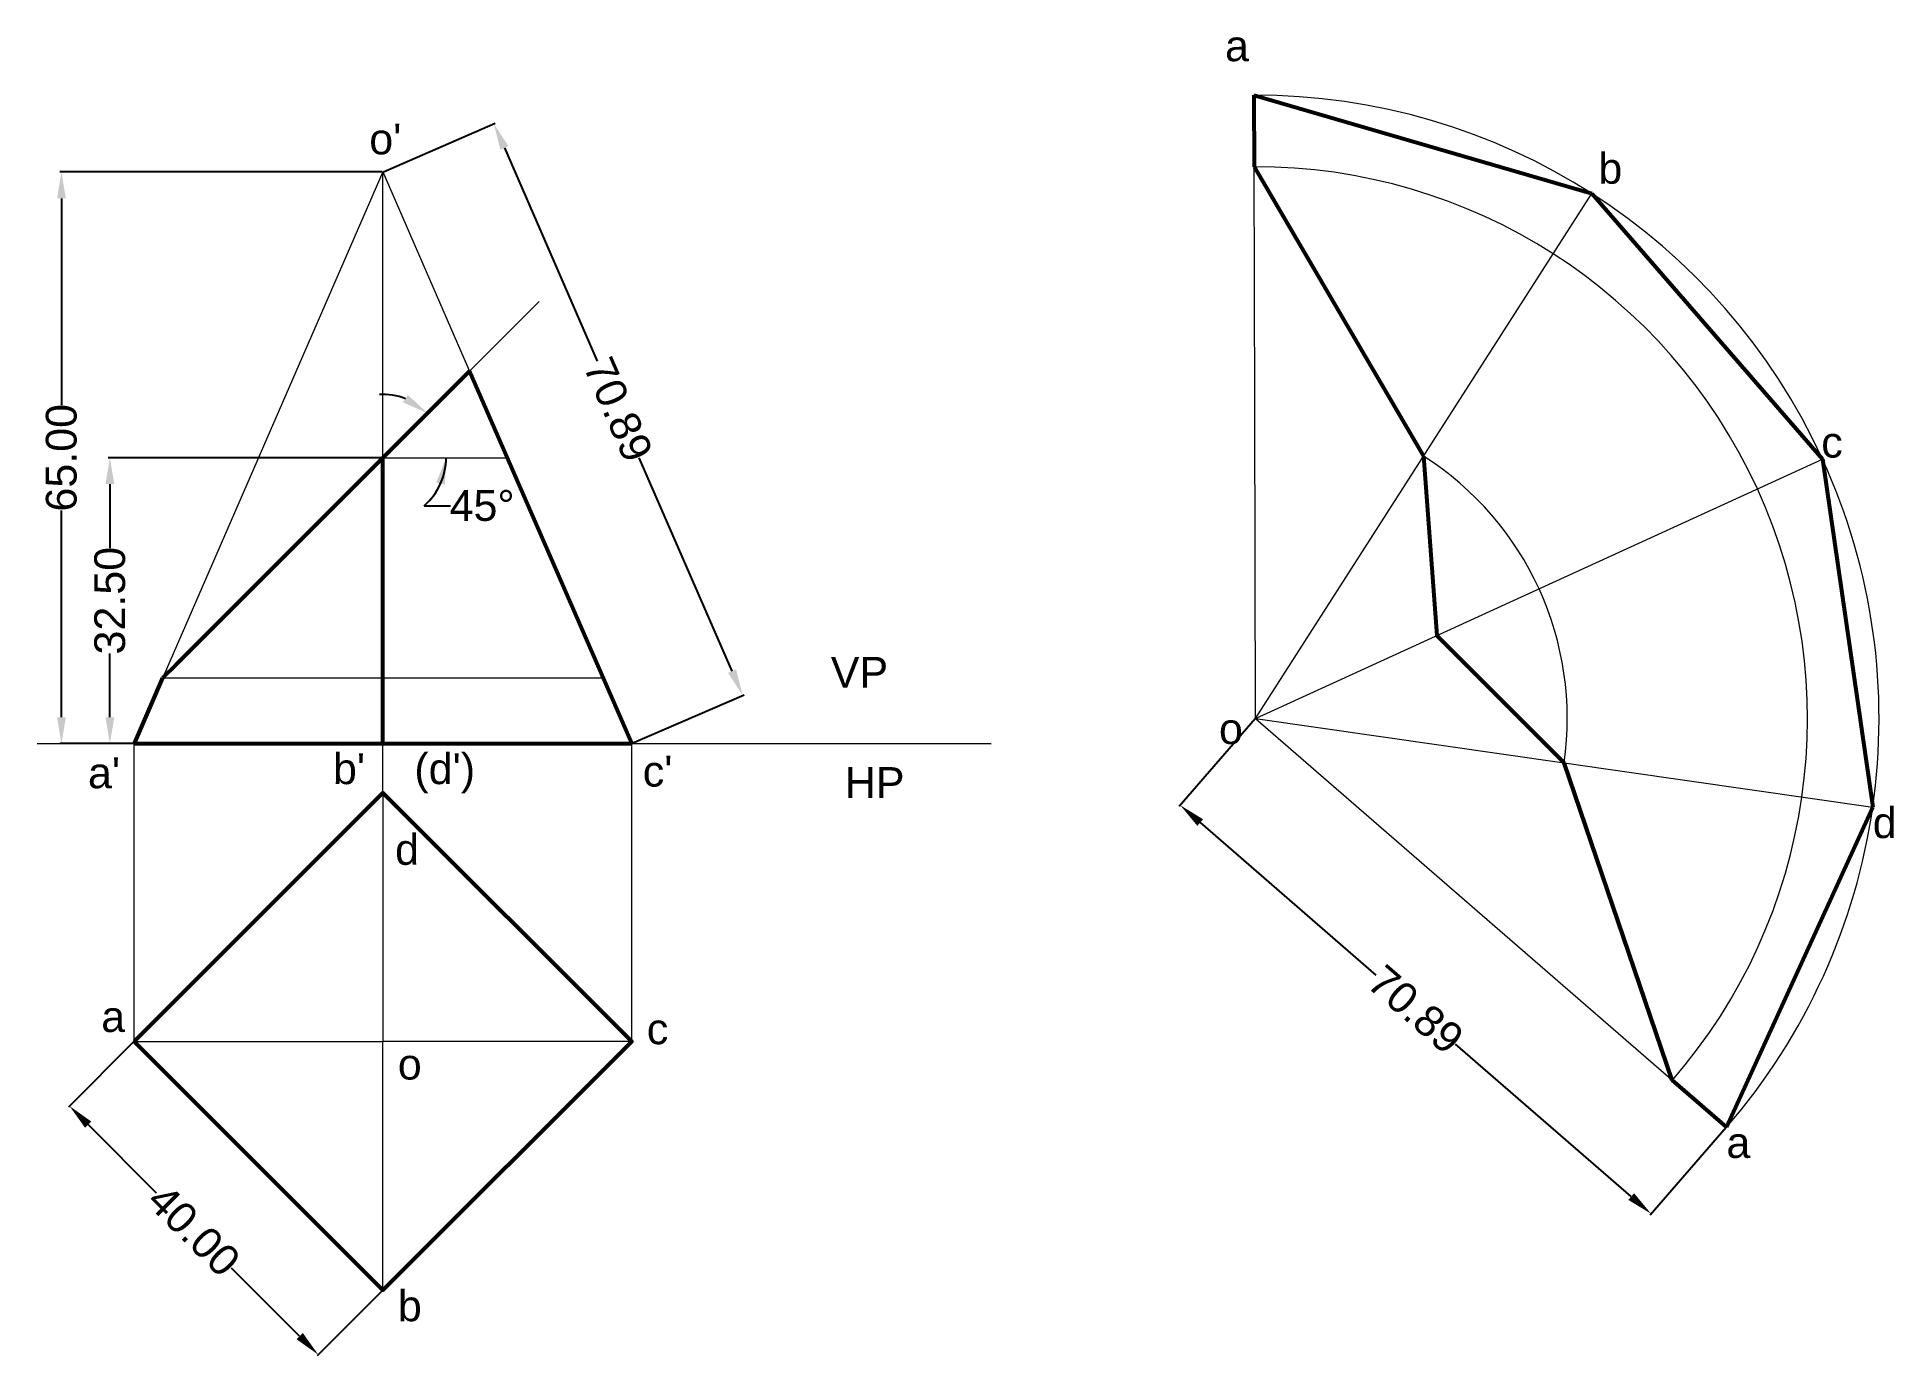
# Paper-space layout 'Layout6' of a CAD drawing. Header units: inches. Extents: x 3 to 214, y 12 to 162.
import ezdxf

# ---------------------------------------------------------------- set-up
doc = ezdxf.new("R2010")
doc.units = ezdxf.units.IN
doc.header["$MEASUREMENT"] = 0
doc.styles.get("Standard").update_dxf_attribs({"font": 'arial.ttf', "height": 3.5})
doc.dimstyles.get("Standard").update_dxf_attribs({"dimtxt": 3.5, "dimasz": 3, "dimexe": 0.18, "dimexo": 0.0625, "dimgap": 0.09, "dimtad": 0, "dimtoh": 1, "dimzin": 0, "dimdsep": 46, "dimtxsty": 'Standard', "dimcen": 0.09, "dimadec": 0, "dimazin": 0, "dimtfac": 1, "dimtofl": 0, "dimtmove": 0, "dimatfit": 3, "dimfxl": 1, "dimtolj": 1, "dimtzin": 0, "dimarcsym": 0})

# ---------------------------------------------------------------- blocks, each defined once
blk = doc.blocks.new('*U47')
at = {"lineweight": 0, "ltscale": 5}
blk.add_line((-14.14, 0), (14.14, 0), dxfattribs=at)
blk = doc.blocks.new('*U48')
at = {"color": 0, "linetype": 'ByBlock', "lineweight": -2, "transparency": 16777216}
for p, rotation in [((42.61, 62.38), 270.0000000000001), ((42.61, 34.09), 90.00000000000001), ((56.75, 48.24), 180)]:
    blk.add_blockref('*U47', p, dxfattribs=dict(at, rotation=rotation))
blk.add_blockref('*U47', (28.47, 48.24), dxfattribs=at)
blk = doc.blocks.new('*D49')
at = {"color": 0, "lineweight": -2, "ltscale": 5, "transparency": 16777216}
for p, q in [((14.28, 48.19), (6.86, 40.77)), ((9.11, 38.78), (16.85, 31.04)), ((33.15, 14.74), (25.42, 22.47)), ((42.57, 19.91), (35.15, 12.49))]:
    blk.add_line(p, q, dxfattribs=at)
at = {"color": 0, "lineweight": 0, "ltscale": 5, "transparency": 16777216}
for points in [[(9.47, 39.13), (8.76, 38.42), (6.99, 40.9)], [(33.51, 15.09), (32.8, 14.38), (35.27, 12.62)]]:
    blk.add_solid(points, dxfattribs=at)
at = {"layer": 'Defpoints', "color": 0, "lineweight": 0, "ltscale": 5, "transparency": 16777216}
for p in [(14.33, 48.24), (42.61, 19.95), (35.27, 12.62)]:
    blk.add_point(p, dxfattribs=at)
at = {"color": 0, "lineweight": 0, "ltscale": 5, "transparency": 16777216, "insert": (21.13, 26.76), "char_height": 3.5, "attachment_point": 5, "rotation": 315}
blk.add_mtext('\\A1;40.00', dxfattribs=at)
blk = doc.blocks.new('*D50')
at = {"color": 0, "lineweight": -2, "ltscale": 5, "transparency": 16777216}
blk.add_line((47.3, 109.16), (50.3, 109.16), dxfattribs=at)
for start, end in [(69.0917, 93.1835), (310.6603, 0), (311.8165, 335.9083)]:
    blk.add_arc((42.61, 114.61), 7.19, start, end, dxfattribs=at)
at = {"color": 0, "lineweight": 0, "ltscale": 5, "transparency": 16777216}
for points in [[(45.45, 121.75), (44.9, 120.91), (47.69, 119.69)], [(48.68, 111.78), (49.66, 111.57), (49.8, 114.61)]]:
    blk.add_solid(points, dxfattribs=at)
at = {"layer": 'Defpoints', "color": 0, "lineweight": 0, "ltscale": 5, "transparency": 16777216}
for p in [(52.47, 124.47), (48.84, 118.21), (42.61, 114.61), (42.61, 114.61), (56.75, 114.61)]:
    blk.add_point(p, dxfattribs=at)
at = {"color": 0, "lineweight": 0, "ltscale": 5, "transparency": 16777216, "insert": (53.89, 109.16), "char_height": 3.5, "attachment_point": 5}
blk.add_mtext('\\A1;45°', dxfattribs=at)
blk = doc.blocks.new('*D51')
at = {"color": 0, "lineweight": -2, "ltscale": 5, "transparency": 16777216}
for p, q in [((42.67, 147.14), (55.39, 152.67)), ((56.42, 149.85), (66.98, 125.59)), ((82.31, 90.35), (71.76, 114.61)), ((70.95, 82.14), (83.68, 87.67))]:
    blk.add_line(p, q, dxfattribs=at)
at = {"color": 0, "lineweight": 0, "ltscale": 5, "transparency": 16777216}
for points in [[(56.88, 150.05), (55.96, 149.65), (55.23, 152.6)], [(82.77, 90.55), (81.85, 90.15), (83.51, 87.6)]]:
    blk.add_solid(points, dxfattribs=at)
at = {"layer": 'Defpoints', "color": 0, "lineweight": 0, "ltscale": 5, "transparency": 16777216}
for p in [(42.61, 147.11), (83.51, 87.6), (70.9, 82.11)]:
    blk.add_point(p, dxfattribs=at)
at = {"color": 0, "lineweight": 0, "ltscale": 5, "transparency": 16777216, "insert": (69.37, 120.1), "char_height": 3.5, "attachment_point": 5, "rotation": 293.5159}
blk.add_mtext('\\A1;70.89', dxfattribs=at)
blk = doc.blocks.new('*D52')
at = {"color": 0, "lineweight": -2, "ltscale": 5, "transparency": 16777216}
for p, q in [((42.55, 114.61), (11.4, 114.61)), ((11.58, 111.61), (11.58, 104.35)), ((11.58, 85.11), (11.58, 92.37)), ((42.55, 82.11), (11.4, 82.11))]:
    blk.add_line(p, q, dxfattribs=at)
at = {"color": 0, "lineweight": 0, "ltscale": 5, "transparency": 16777216}
for points in [[(11.08, 111.61), (12.08, 111.61), (11.58, 114.61)], [(11.08, 85.11), (12.08, 85.11), (11.58, 82.11)]]:
    blk.add_solid(points, dxfattribs=at)
at = {"layer": 'Defpoints', "color": 0, "lineweight": 0, "ltscale": 5, "transparency": 16777216}
for p in [(42.61, 114.61), (11.58, 82.11), (42.61, 82.11)]:
    blk.add_point(p, dxfattribs=at)
at = {"color": 0, "lineweight": 0, "ltscale": 5, "transparency": 16777216, "insert": (11.58, 98.36), "char_height": 3.5, "attachment_point": 5, "rotation": 90}
blk.add_mtext('\\A1;32.50', dxfattribs=at)
blk = doc.blocks.new('*D53')
at = {"color": 0, "lineweight": -2, "ltscale": 5, "transparency": 16777216}
for p, q in [((42.55, 147.11), (5.89, 147.11)), ((6.07, 144.11), (6.07, 120.61)), ((6.07, 85.11), (6.07, 108.61)), ((42.55, 82.11), (5.89, 82.11))]:
    blk.add_line(p, q, dxfattribs=at)
at = {"color": 0, "lineweight": 0, "ltscale": 5, "transparency": 16777216}
for points in [[(5.57, 144.11), (6.57, 144.11), (6.07, 147.11)], [(5.57, 85.11), (6.57, 85.11), (6.07, 82.11)]]:
    blk.add_solid(points, dxfattribs=at)
at = {"layer": 'Defpoints', "color": 0, "lineweight": 0, "ltscale": 5, "transparency": 16777216}
for p in [(42.61, 147.11), (6.07, 82.11), (42.61, 82.11)]:
    blk.add_point(p, dxfattribs=at)
at = {"color": 0, "lineweight": 0, "ltscale": 5, "transparency": 16777216, "insert": (6.07, 114.61), "char_height": 3.5, "attachment_point": 5, "rotation": 90}
blk.add_mtext('\\A1;65.00', dxfattribs=at)
blk = doc.blocks.new('*D54')
at = {"color": 0, "lineweight": -2, "ltscale": 5, "transparency": 16777216}
for p, q in [((141.77, 84.91), (133.14, 74.97)), ((135.52, 73.14), (155.51, 55.79)), ((184.53, 30.6), (164.54, 47.95)), ((195.3, 38.44), (186.67, 28.5))]:
    blk.add_line(p, q, dxfattribs=at)
at = {"color": 0, "lineweight": 53, "ltscale": 5, "transparency": 16777216}
for points in [[(135.85, 73.51), (135.2, 72.76), (133.26, 75.1)], [(184.85, 30.98), (184.2, 30.22), (186.79, 28.64)]]:
    blk.add_solid(points, dxfattribs=at)
at = {"layer": 'Defpoints', "color": 0, "lineweight": 53, "ltscale": 5, "transparency": 16777216}
for p in [(141.81, 84.96), (195.35, 38.49), (186.79, 28.64)]:
    blk.add_point(p, dxfattribs=at)
at = {"color": 0, "lineweight": 0, "ltscale": 5, "transparency": 16777216, "insert": (160.03, 51.87), "char_height": 3.5, "attachment_point": 5, "rotation": 319.0403}
blk.add_mtext('\\A1;70.89', dxfattribs=at)

psp = doc.layouts.new('Layout6')

# ---------------------------------------------------------------- linework, layer by layer
at = {"lineweight": 0, "ltscale": 5}
for p, q in [((141.656, 147.706), (141.636, 155.845)), ((42.612, 147.112), (14.328, 82.112)), ((42.612, 82.112), (42.612, 147.112)), ((42.612, 147.112), (56.754, 114.612)), ((141.724, 120.402), (141.656, 147.706)), ((141.813, 84.958), (180.039, 144.656)), ((42.612, 114.612), (60.373, 132.374)), ((141.813, 84.958), (141.724, 120.402)), ((42.612, 114.612), (56.754, 114.612)), ((56.754, 114.612), (67.649, 89.576)), ((141.813, 84.958), (206.27, 114.458)), ((17.575, 89.576), (67.649, 89.576)), ((67.649, 89.576), (70.896, 82.112)), ((141.813, 84.958), (195.345, 38.49)), ((141.813, 84.958), (211.978, 74.867)), ((3.308, 82.112), (111.749, 82.112)), ((14.328, 48.237), (14.328, 82.112)), ((42.612, 76.521), (42.612, 82.112)), ((70.896, 48.237), (70.896, 82.112))]:
    psp.add_line(p, q, dxfattribs=at)
at = {"lineweight": 53, "ltscale": 5}
for p, q in [((141.636, 155.845), (180.039, 144.656)), ((141.636, 155.845), (141.656, 147.706)), ((141.656, 147.706), (160.926, 114.807)), ((180.039, 144.656), (206.27, 114.458)), ((52.466, 124.466), (42.612, 114.612)), ((52.466, 124.466), (70.896, 82.112)), ((42.612, 114.612), (19.064, 91.064)), ((42.612, 82.112), (42.612, 114.612)), ((160.926, 114.807), (162.419, 94.389)), ((206.27, 114.458), (211.978, 74.867)), ((176.896, 79.913), (162.419, 94.389)), ((19.064, 91.064), (17.575, 89.576)), ((17.575, 89.576), (14.328, 82.112)), ((14.328, 82.112), (42.612, 82.112)), ((42.612, 82.112), (70.896, 82.112)), ((189.198, 43.825), (176.896, 79.913)), ((211.978, 74.867), (195.345, 38.49)), ((195.345, 38.49), (189.198, 43.825))]:
    psp.add_line(p, q, dxfattribs=at)
psp.add_lwpolyline([(14.328, 48.237), (42.612, 19.952), (70.896, 48.237), (42.612, 76.521)], close=True, dxfattribs=at)
at = {"lineweight": 0, "ltscale": 5}
for radius, start, end in [(70.887, 319.04032, 90.14323), (62.748, 319.04032, 90.14323), (35.444, 351.81605, 57.3675)]:
    psp.add_arc((141.813, 84.958), radius, start, end, dxfattribs=at)

# ---------------------------------------------------------------- block references
at = {"lineweight": 0}
psp.add_blockref('*U48', (0, 0), dxfattribs=at)

# ---------------------------------------------------------------- texts
at = {"lineweight": 0, "ltscale": 5}
for s, p in [("o'", (41.065, 149.114)), ('VP', (93.528, 88.467)), ("a'", (9.086, 77.031)), ("b'", (36.938, 77.503)), ("(d')", (46.19, 77.503)), ("c'", (72.153, 77.22)), ('HP', (95.125, 75.932)), ('d', (44.002, 68.325)), ('a', (10.596, 49.318)), ('c', (72.614, 47.927)), ('o', (44.312, 43.909)), ('b', (44.315, 16.432))]:
    psp.add_text(s, height=3.5, dxfattribs=at).set_placement(p)
at = {"lineweight": 53, "ltscale": 5, "char_height": 3.5, "attachment_point": 1}
for s, width, insert in [('a', 3.69078, (138.346, 163.203)), ('b', 6.76643, (180.79, 149.272)), ('c', 4.80354, (206.127, 118.13)), ('o', 4.15517, (137.658, 85.556)), ('d', 6.7483, (211.978, 74.867)), ('a', 3.42003, (195.345, 38.49))]:
    psp.add_mtext_dynamic_manual_height_columns(s, width=width, gutter_width=17.5, heights=[0], dxfattribs=dict(at, insert=insert))

# ---------------------------------------------------------------- dimensions: what is measured, and where the dimension line sits
at = {"lineweight": 0, "ltscale": 5}
for p1, p2, distance, picture, middle in [((42.612, 147.112), (70.896, 82.112), 13.757, '*D51', (69.368, 120.101)), ((141.813, 84.958), (195.345, 38.49), -13.049, '*D54', (160.025, 51.87)), ((14.328, 48.237), (42.612, 19.952), -10.376, '*D49', (21.133, 26.757))]:
    dim = psp.add_aligned_dim(p1=p1, p2=p2, distance=distance, dimstyle='Standard', dxfattribs=at)
    dim.commit()
    dim.dimension.update_dxf_attribs({"geometry": picture, "text_midpoint": middle})
for base, p1, picture, middle in [((6.07, 82.112), (42.612, 147.112), '*D53', (6.07, 114.612)), ((11.582, 82.112), (42.612, 114.612), '*D52', (11.582, 98.362))]:
    dim = psp.add_linear_dim(base=base, p1=p1, p2=(42.612, 82.112), angle=90, dimstyle='Standard', dxfattribs=at)
    dim.commit()
    dim.dimension.update_dxf_attribs({"geometry": picture, "text_midpoint": middle})
dim = psp.add_angular_dim_2l(base=(48.836, 118.206), line1=((42.612, 114.612), (56.754, 114.612)), line2=((52.466, 124.466), (42.612, 114.612)), dimstyle='Standard', dxfattribs=at)
dim.commit()
dim.dimension.update_dxf_attribs({"geometry": '*D50', "text_midpoint": (53.889, 109.16)})

doc.saveas('drawing.dxf')
